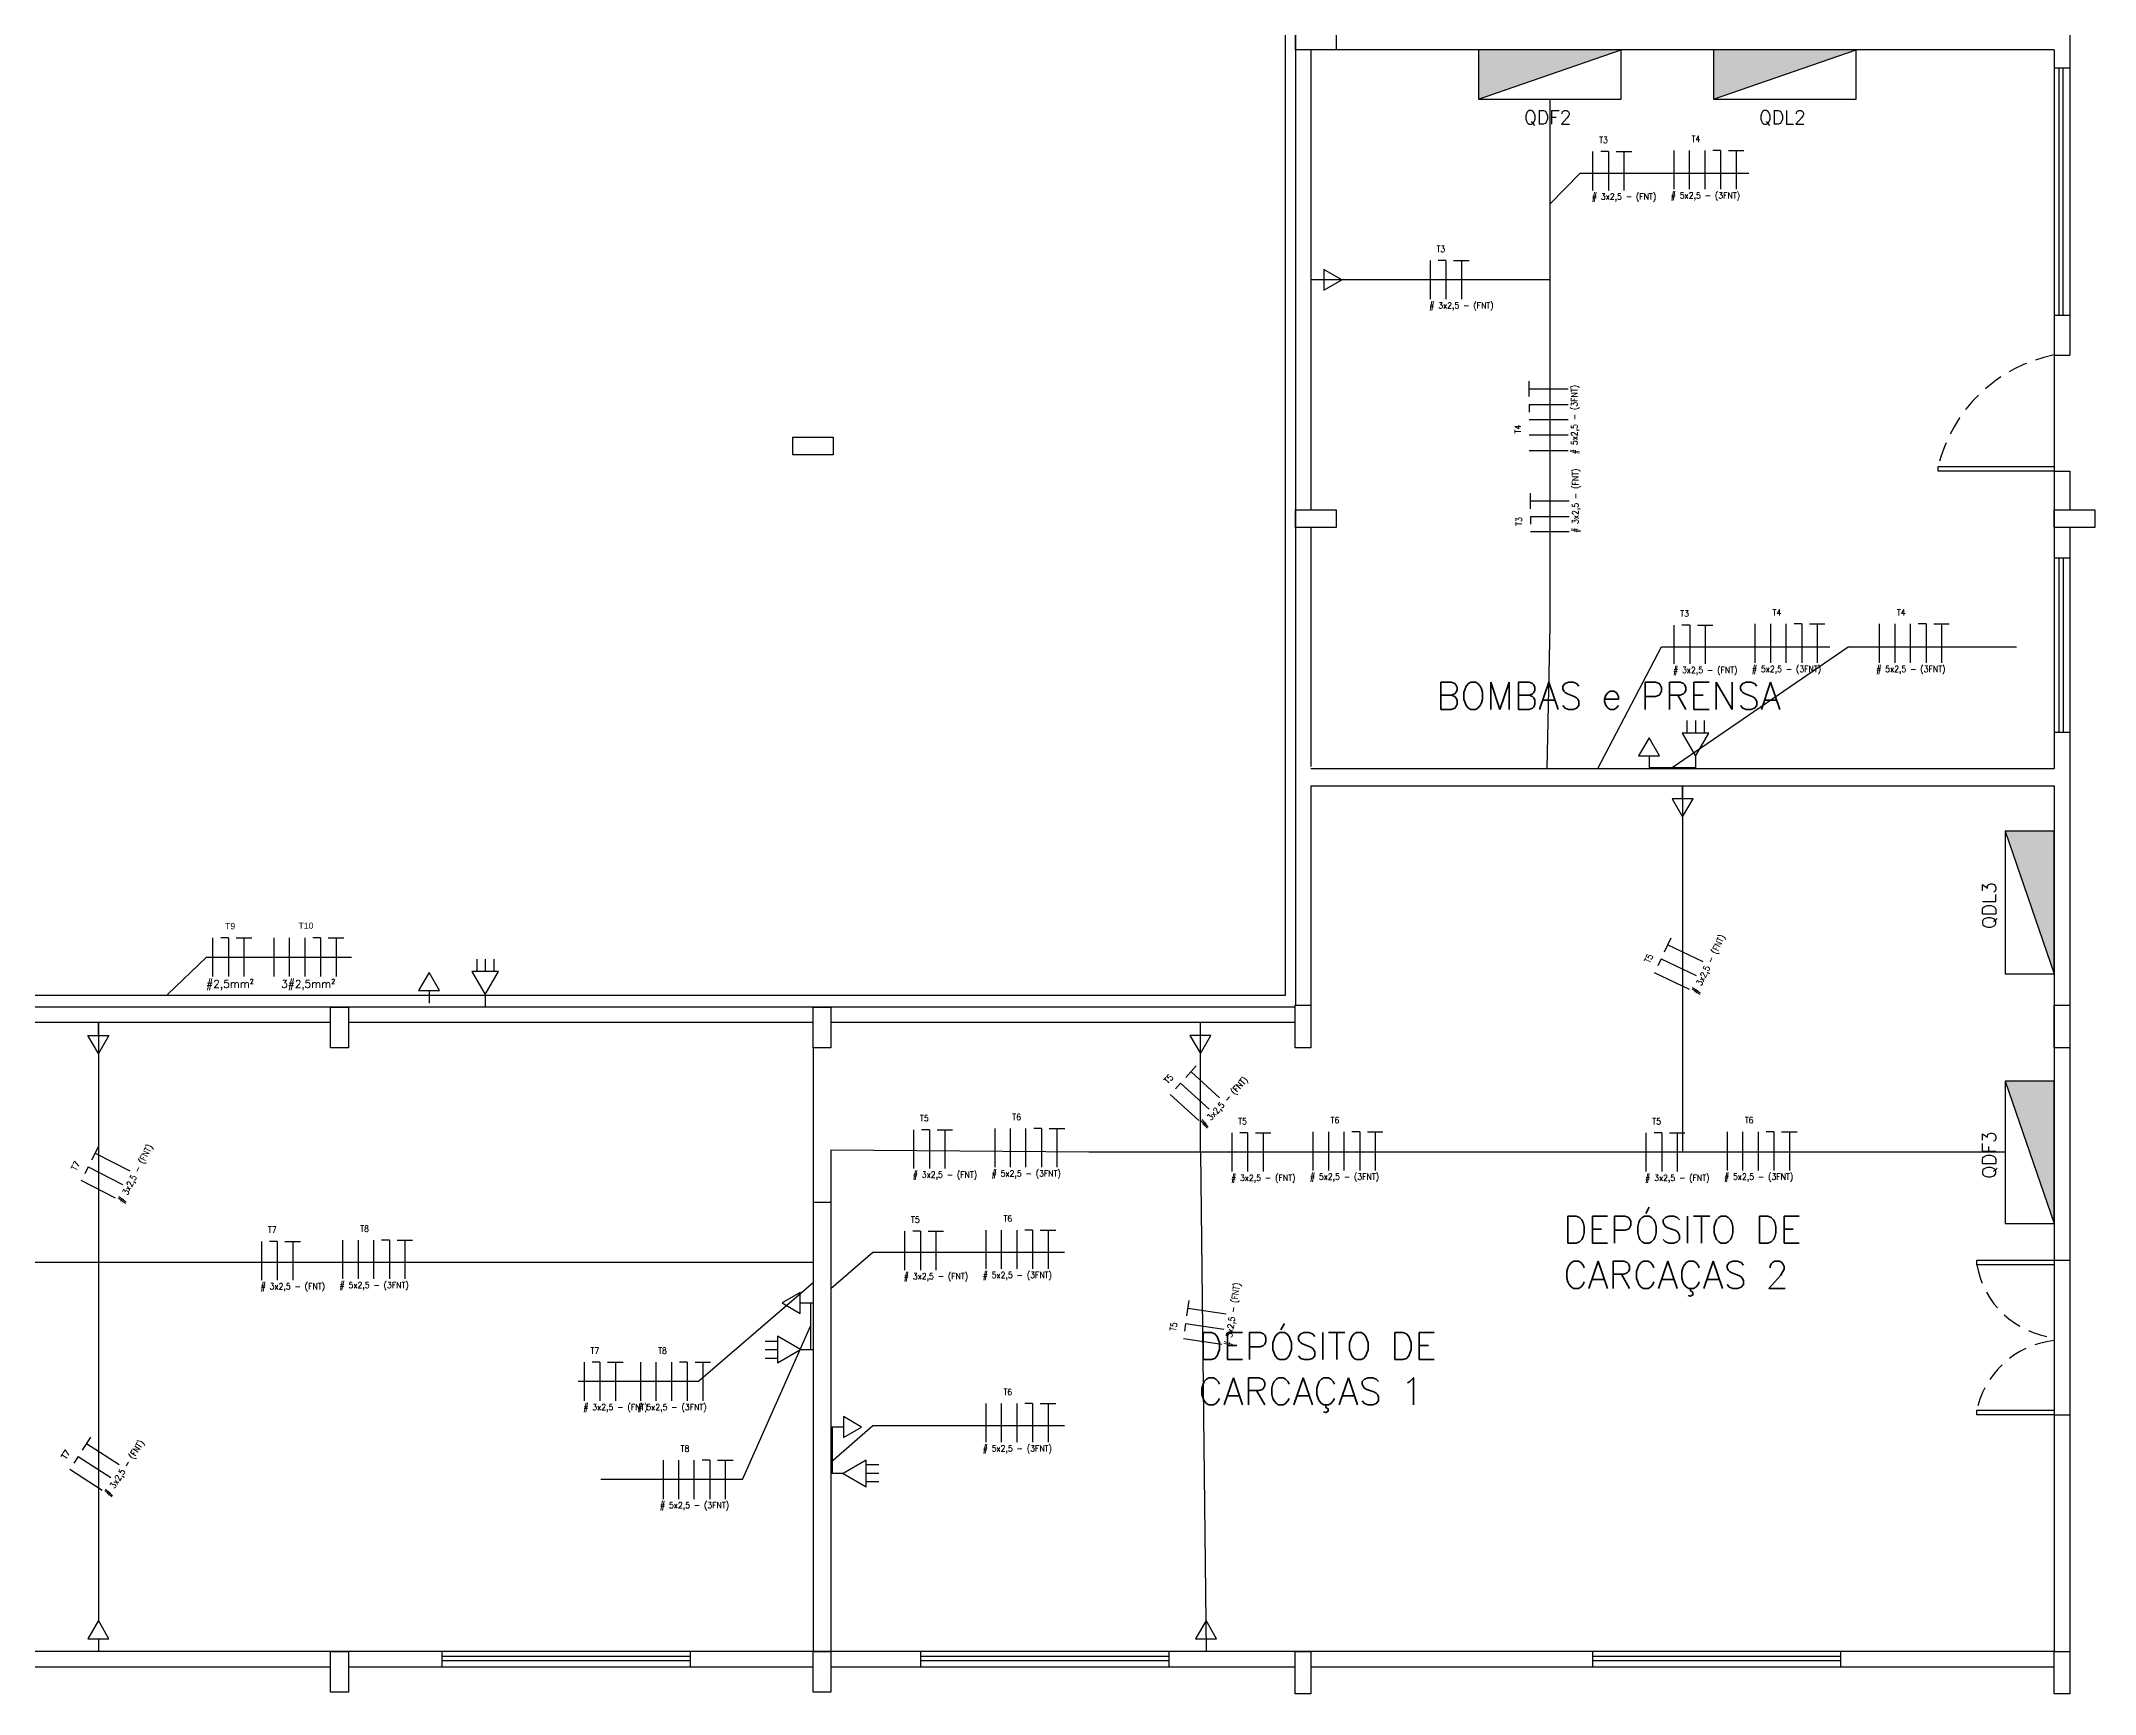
# Model space of a CAD drawing. Extents: x -543 to 641, y -146 to 322.
# Drawn here: x 383.95 to 410.47, y 79.1 to 100.45 of the extents above; entities that cross this region are included whole.
import ezdxf

# ---------------------------------------------------------------- set-up
doc = ezdxf.new("R2010")
doc.units = 0
doc.header["$MEASUREMENT"] = 0
doc.linetypes.add('DASHED2', pattern=[0.375, 0.25, -0.125])
for name, color, linetype in [('_ARQ', 5, 'Continuous'), ('_ARQ-TEXTO', 4, 'Continuous'), ('_COTAS', 4, 'Continuous'), ('_ELT-PONTO', 2, 'Continuous'), ('_ELT-PONTO-TEXTO', 4, 'Continuous'), ('_ELT_ELETRODUTOS', 6, 'Continuous'), ('ELET_FIAÇÃO', 1, 'Continuous')]:
    doc.layers.add(name, color=color, linetype=linetype)
doc.styles.add('textstyle3', font='romans')
doc.styles.add('textstyle4', font='arial.ttf')
doc.styles.add('textstyle6', font='Standard')
doc.styles.add('textstyle7', font='romans__.ttf')

# ---------------------------------------------------------------- blocks, each defined once
blk = doc.blocks.new('TOM_Trif_Baixa')
at = {"layer": '_ELT-PONTO'}
for p, q in [((-0.619, 0.111), (-0.459, 0.111)), ((-0.619, 0), (-0.459, 0)), ((-0.16, 0), (0, 0)), ((-0.619, -0.111), (-0.459, -0.111))]:
    blk.add_line(p, q, dxfattribs=at)
blk.add_lwpolyline([(-0.16, 0), (-0.459, 0.172), (-0.459, -0.172)], close=True, dxfattribs=at)
blk = doc.blocks.new('TOM_Monof_baixa')
at = {"layer": '_ELT-PONTO'}
for p, q in [((0.166, 0), (0, 0)), ((0.399, 0), (0.166, 0.135)), ((0.166, 0.135), (0.166, -0.135)), ((0.166, -0.135), (0.399, 0))]:
    blk.add_line(p, q, dxfattribs=at)
blk = doc.blocks.new('FIACAO_LAMP_FNT')
at = {"layer": 'ELET_FIAÇÃO', "color": 4, "linetype": 'Continuous'}
for p, q in [((0, -0.25), (0, 0.25)), ((0.2, 0.25), (0.1, 0.25)), ((0.2, 0.25), (0.2, -0.25)), ((0.3, 0.25), (0.5, 0.25)), ((0.4, 0.25), (0.4, -0.25))]:
    blk.add_line(p, q, dxfattribs=at)
at = {"layer": 'ELET_FIAÇÃO', "color": 4, "linetype": 'Continuous', "style": 'textstyle4'}
for tag, p in [('C', (0.079, 0.36)), ('B', (-0.014, -0.37))]:
    blk.add_attdef(tag, p, '', height=0.08, dxfattribs=at)
blk = doc.blocks.new('FIACAO_LAMP_ELETRO_3FNT')
at = {"layer": 'ELET_FIAÇÃO', "color": 4, "linetype": 'Continuous'}
for p, q in [((0, -0.25), (0, 0.25)), ((0.2, -0.25), (0.2, 0.25)), ((0.4, -0.25), (0.4, 0.25)), ((0.6, 0.25), (0.5, 0.25)), ((0.6, 0.25), (0.6, -0.25)), ((0.7, 0.25), (0.9, 0.25)), ((0.8, 0.25), (0.8, -0.25))]:
    blk.add_line(p, q, dxfattribs=at)
at = {"layer": 'ELET_FIAÇÃO', "color": 4, "linetype": 'Continuous', "style": 'textstyle4'}
for tag, p in [('C', (0.224, 0.36)), ('B', (-0.043, -0.37))]:
    blk.add_attdef(tag, p, '', height=0.08, dxfattribs=at)

msp = doc.modelspace()

# ---------------------------------------------------------------- hatches: boundary and pattern name
at = {"layer": '_ELT-PONTO', "linetype": 'Continuous', "transparency": 33554687}
for points in [[(402.509, 100.335), (402.509, 99.698), (404.349, 100.335)], [(405.543, 100.335), (405.543, 99.698), (407.383, 100.335)], [(409.943, 90.243), (409.307, 90.243), (409.943, 88.402)], [(409.943, 87.016), (409.307, 87.016), (409.943, 85.176)]]:
    msp.add_hatch(color=256, dxfattribs=at).paths.add_polyline_path(points, flags=0)

# ---------------------------------------------------------------- linework, layer by layer
at = {"layer": '_ARQ'}
for p, q in [((400.143, 126.481), (400.143, 87.995)), ((410.143, 101.058), (410.143, 96.394)), ((400.343, 100.335), (400.343, 94.394)), ((409.943, 100.335), (400.668, 100.335)), ((409.941, 100.104), (410.143, 100.104)), ((410.005, 96.904), (410.005, 100.101)), ((410.059, 96.904), (410.059, 100.101)), ((410.143, 96.904), (409.941, 96.904)), ((409.943, 94.894), (409.943, 91.052)), ((410.143, 94.894), (410.143, 94.394)), ((410.143, 94.165), (410.143, 79.447)), ((409.943, 93.773), (410.146, 93.773)), ((410.008, 91.519), (410.008, 93.77)), ((410.061, 91.519), (410.061, 93.77)), ((410.146, 91.519), (409.943, 91.519)), ((400.343, 91.052), (409.943, 91.052)), ((400.343, 90.829), (409.943, 90.829)), ((409.943, 90.829), (409.943, 79.647)), ((400.141, 87.972), (356.768, 87.972)), ((387.685, 87.772), (381.685, 87.772)), ((393.914, 87.772), (387.914, 87.772)), ((400.143, 87.772), (394.143, 87.772)), ((409.943, 84.703), (410.143, 84.703)), ((409.943, 82.703), (410.143, 82.703)), ((409.943, 79.647), (356.768, 79.647)), ((389.126, 79.447), (389.126, 79.65)), ((389.126, 79.585), (392.323, 79.585)), ((392.326, 79.65), (392.326, 79.447)), ((395.307, 79.447), (395.307, 79.65)), ((395.307, 79.585), (398.504, 79.585)), ((398.507, 79.65), (398.507, 79.447)), ((403.984, 79.447), (403.984, 79.65)), ((403.984, 79.585), (407.181, 79.585)), ((407.184, 79.65), (407.184, 79.447)), ((387.685, 79.447), (381.685, 79.447)), ((393.914, 79.447), (387.914, 79.447)), ((389.126, 79.532), (392.323, 79.532)), ((400.141, 79.447), (394.143, 79.447)), ((395.307, 79.532), (398.504, 79.532)), ((409.941, 79.447), (400.343, 79.447)), ((403.984, 79.532), (407.181, 79.532))]:
    msp.add_line(p, q, dxfattribs=at)
at = {"layer": '_ARQ', "linetype": 'Continuous'}
for p, q in [((409.943, 100.335), (409.943, 96.394)), ((409.943, 96.394), (409.943, 94.954)), ((409.943, 96.394), (410.143, 96.394)), ((409.943, 94.894), (410.143, 94.894)), ((400.343, 94.165), (400.343, 91.08)), ((400.343, 90.829), (400.343, 87.995)), ((393.914, 87.447), (393.914, 79.647)), ((394.143, 85.447), (393.914, 85.447)), ((394.143, 85.447), (394.143, 79.647)), ((409.943, 84.673), (409.943, 82.733))]:
    msp.add_line(p, q, dxfattribs=at)
at = {"layer": '_ARQ'}
for points in [[(400.143, 100.564), (400.668, 100.564), (400.668, 100.335), (400.143, 100.335)], [(393.652, 95.335), (394.176, 95.335), (394.176, 95.106), (393.652, 95.106)], [(400.143, 94.394), (400.668, 94.394), (400.668, 94.165), (400.143, 94.165)], [(409.943, 94.394), (410.468, 94.394), (410.468, 94.165), (409.943, 94.165)], [(387.914, 87.972), (387.914, 87.447), (387.685, 87.447), (387.685, 87.972)], [(394.143, 87.972), (394.143, 87.447), (393.914, 87.447), (393.914, 87.972)], [(387.914, 79.647), (387.914, 79.123), (387.685, 79.123), (387.685, 79.647)], [(394.143, 79.647), (394.143, 79.123), (393.914, 79.123), (393.914, 79.647)]]:
    msp.add_lwpolyline(points, close=True, dxfattribs=at)
at = {"layer": '_ARQ', "linetype": 'Continuous'}
for points in [[(409.943, 94.894), (408.443, 94.894), (408.443, 94.954), (409.943, 94.954)], [(400.343, 87.447), (400.141, 87.447), (400.141, 87.995), (400.343, 87.995)], [(410.143, 87.447), (409.941, 87.447), (409.941, 87.995), (410.143, 87.995)], [(409.943, 84.643), (408.943, 84.643), (408.943, 84.703), (409.943, 84.703)], [(409.943, 82.703), (408.943, 82.703), (408.943, 82.763), (409.943, 82.763)], [(400.343, 79.099), (400.141, 79.099), (400.141, 79.647), (400.343, 79.647)], [(410.143, 79.099), (409.941, 79.099), (409.941, 79.647), (410.143, 79.647)]]:
    msp.add_lwpolyline(points, close=True, dxfattribs=at)
at = {"layer": '_ARQ', "linetype": 'DASHED2'}
for centre, radius, start, end in [((410.317, 94.504), 1.927, 101.1833, 166.4784), ((410.064, 84.833), 1.136, 189.6213, 263.9217), ((410.056, 82.533), 1.136, 96.0783, 170.3787)]:
    msp.add_arc(centre, radius, start, end, dxfattribs=at)
at = {"layer": '_ELT-PONTO', "linetype": 'Continuous'}
for p, q in [((402.509, 99.698), (404.349, 100.335)), ((405.543, 99.698), (407.383, 100.335)), ((409.307, 90.243), (409.943, 88.402)), ((409.307, 87.016), (409.943, 85.176))]:
    msp.add_line(p, q, dxfattribs=at)
for points in [[(402.509, 100.335), (402.509, 99.698), (404.349, 99.698), (404.349, 100.335)], [(405.543, 100.335), (405.543, 99.698), (407.383, 99.698), (407.383, 100.335)], [(409.943, 90.243), (409.307, 90.243), (409.307, 88.402), (409.943, 88.402)], [(409.943, 87.016), (409.307, 87.016), (409.307, 85.176), (409.943, 85.176)]]:
    msp.add_lwpolyline(points, close=True, dxfattribs=at)
at = {"layer": '_ELT_ELETRODUTOS', "linetype": 'Continuous'}
for p, q in [((400.017, 88.125), (400.017, 122.941)), ((403.429, 99.698), (403.429, 96.985)), ((403.429, 98.341), (403.82, 98.741)), ((403.82, 98.741), (405.997, 98.741)), ((403.429, 97.365), (400.343, 97.365)), ((403.429, 96.985), (403.429, 92.896)), ((403.429, 92.896), (403.388, 91.052)), ((404.049, 91.052), (404.869, 92.625)), ((404.869, 92.625), (407.045, 92.625)), ((405.01, 91.067), (407.28, 92.625)), ((407.28, 92.625), (409.456, 92.625)), ((403.388, 91.052), (404.71, 91.052)), ((404.71, 91.067), (405.309, 91.067)), ((405.143, 90.829), (405.143, 86.096)), ((378.969, 88.125), (400.017, 88.125)), ((384.685, 87.772), (384.685, 80.046)), ((398.917, 86.096), (398.917, 87.772)), ((397.476, 86.096), (394.143, 86.123)), ((394.143, 86.123), (394.143, 82.547)), ((409.307, 86.096), (397.476, 86.096)), ((398.917, 86.096), (398.989, 79.647)), ((378.049, 84.675), (391.065, 84.675)), ((391.065, 84.675), (393.914, 84.675)), ((393.914, 84.675), (393.914, 84.148)), ((394.143, 84.335), (394.685, 84.805)), ((394.685, 84.805), (397.163, 84.805)), ((393.914, 84.411), (392.433, 83.134)), ((393.883, 84.148), (393.883, 83.549)), ((393.004, 81.867), (393.883, 83.848)), ((392.433, 83.134), (390.882, 83.134)), ((394.143, 82.095), (394.685, 82.565)), ((394.161, 82.547), (394.161, 81.948)), ((394.685, 82.565), (397.163, 82.565)), ((393.004, 81.867), (391.173, 81.867))]:
    msp.add_line(p, q, dxfattribs=at)
at = {"layer": 'ELET_FIAÇÃO', "color": 4, "linetype": 'Continuous'}
for p, q in [((386.165, 88.367), (386.165, 88.867)), ((386.365, 88.867), (386.265, 88.867)), ((386.365, 88.867), (386.365, 88.367)), ((386.465, 88.867), (386.665, 88.867)), ((386.565, 88.867), (386.565, 88.367)), ((386.954, 88.367), (386.954, 88.867)), ((387.154, 88.367), (387.154, 88.867)), ((387.354, 88.367), (387.354, 88.867)), ((387.554, 88.867), (387.454, 88.867)), ((387.554, 88.867), (387.554, 88.367)), ((387.654, 88.867), (387.854, 88.867)), ((387.754, 88.867), (387.754, 88.367))]:
    msp.add_line(p, q, dxfattribs=at)
at = {"layer": 'ELET_FIAÇÃO', "color": 7, "linetype": 'Continuous'}
for points in [[(386.082, 88.617), (385.576, 88.135)], [(386.082, 88.617), (387.953, 88.617)]]:
    msp.add_lwpolyline(points, dxfattribs=at)

# ---------------------------------------------------------------- block references
at = {"layer": '_COTAS', "linetype": 'Continuous'}
for name, p in [('TOM_Monof_baixa', (400.343, 97.365)), ('TOM_Trif_Baixa', (393.914, 83.547)), ('TOM_Monof_baixa', (394.143, 82.547))]:
    msp.add_blockref(name, p, dxfattribs=at)
for name, p, rotation in [('TOM_Trif_Baixa', (405.309, 91.052), 270), ('TOM_Monof_baixa', (404.71, 91.052), 89.99999999999999), ('TOM_Monof_baixa', (405.143, 90.829), 270), ('TOM_Trif_Baixa', (389.682, 87.972), 270), ('TOM_Monof_baixa', (388.956, 88.021), 89.99999999999999), ('TOM_Monof_baixa', (398.917, 87.772), 270), ('TOM_Monof_baixa', (393.914, 84.149), 180), ('TOM_Trif_Baixa', (394.143, 81.948), 180), ('TOM_Monof_baixa', (384.685, 79.647), 89.99999999999999), ('TOM_Monof_baixa', (398.989, 79.647), 89.99999999999999)]:
    msp.add_blockref(name, p, dxfattribs=dict(at, rotation=rotation))
at = {"layer": '_COTAS', "linetype": 'Continuous', "xscale": -1, "rotation": 90}
msp.add_blockref('TOM_Monof_baixa', (384.685, 87.772), dxfattribs=at)
at = {"layer": '_ELT_ELETRODUTOS', "linetype": 'Continuous'}
ref = msp.add_blockref('FIACAO_LAMP_FNT', (403.986, 98.771), dxfattribs=at)
ref.add_attrib('B', '# 3x2,5 - (FNT)', (403.972, 98.401), dxfattribs={"layer": 'ELET_FIAÇÃO', "color": 4, "linetype": 'Continuous', "height": 0.08, "style": 'textstyle6'})
ref.add_attrib('C', 'T3', (404.065, 99.131), dxfattribs={"layer": 'ELET_FIAÇÃO', "color": 4, "linetype": 'Continuous', "height": 0.08, "style": 'textstyle6'})
ref = msp.add_blockref('FIACAO_LAMP_ELETRO_3FNT', (405.034, 98.785), dxfattribs=at)
ref.add_attrib('C', 'T4', (405.258, 99.145), dxfattribs={"layer": 'ELET_FIAÇÃO', "color": 4, "linetype": 'Continuous', "height": 0.08, "style": 'textstyle6'})
ref.add_attrib('B', '# 5x2,5 - (3FNT)', (404.991, 98.415), dxfattribs={"layer": 'ELET_FIAÇÃO', "color": 4, "linetype": 'Continuous', "height": 0.08, "style": 'textstyle6'})
ref = msp.add_blockref('FIACAO_LAMP_FNT', (401.886, 97.365), dxfattribs=at)
ref.add_attrib('B', '# 3x2,5 - (FNT)', (401.872, 96.994), dxfattribs={"layer": 'ELET_FIAÇÃO', "color": 4, "linetype": 'Continuous', "height": 0.08, "style": 'textstyle6'})
ref.add_attrib('C', 'T3', (401.965, 97.724), dxfattribs={"layer": 'ELET_FIAÇÃO', "color": 4, "linetype": 'Continuous', "height": 0.08, "style": 'textstyle6'})
ref = msp.add_blockref('FIACAO_LAMP_ELETRO_3FNT', (403.414, 95.157), dxfattribs=dict(at, rotation=90))
ref.add_attrib('C', 'T4', (403.055, 95.381), dxfattribs={"layer": 'ELET_FIAÇÃO', "color": 4, "linetype": 'Continuous', "height": 0.08, "rotation": 90, "style": 'textstyle6'})
ref.add_attrib('B', '# 5x2,5 - (3FNT)', (403.785, 95.114), dxfattribs={"layer": 'ELET_FIAÇÃO', "color": 4, "linetype": 'Continuous', "height": 0.08, "rotation": 90, "style": 'textstyle6'})
ref = msp.add_blockref('FIACAO_LAMP_FNT', (403.429, 94.109), dxfattribs=dict(at, rotation=90))
ref.add_attrib('B', '# 3x2,5 - (FNT)', (403.799, 94.096), dxfattribs={"layer": 'ELET_FIAÇÃO', "color": 4, "linetype": 'Continuous', "height": 0.08, "rotation": 90, "style": 'textstyle6'})
ref.add_attrib('C', 'T3', (403.069, 94.188), dxfattribs={"layer": 'ELET_FIAÇÃO', "color": 4, "linetype": 'Continuous', "height": 0.08, "rotation": 90, "style": 'textstyle6'})
ref = msp.add_blockref('FIACAO_LAMP_FNT', (405.035, 92.655), dxfattribs=at)
ref.add_attrib('B', '# 3x2,5 - (FNT)', (405.021, 92.285), dxfattribs={"layer": 'ELET_FIAÇÃO', "color": 4, "linetype": 'Continuous', "height": 0.08, "style": 'textstyle6'})
ref.add_attrib('C', 'T3', (405.113, 93.015), dxfattribs={"layer": 'ELET_FIAÇÃO', "color": 4, "linetype": 'Continuous', "height": 0.08, "style": 'textstyle6'})
ref = msp.add_blockref('FIACAO_LAMP_ELETRO_3FNT', (406.082, 92.67), dxfattribs=at)
ref.add_attrib('C', 'T4', (406.306, 93.029), dxfattribs={"layer": 'ELET_FIAÇÃO', "color": 4, "linetype": 'Continuous', "height": 0.08, "style": 'textstyle6'})
ref.add_attrib('B', '# 5x2,5 - (3FNT)', (406.039, 92.299), dxfattribs={"layer": 'ELET_FIAÇÃO', "color": 4, "linetype": 'Continuous', "height": 0.08, "style": 'textstyle6'})
ref = msp.add_blockref('FIACAO_LAMP_ELETRO_3FNT', (407.687, 92.67), dxfattribs=at)
ref.add_attrib('C', 'T4', (407.911, 93.029), dxfattribs={"layer": 'ELET_FIAÇÃO', "color": 4, "linetype": 'Continuous', "height": 0.08, "style": 'textstyle6'})
ref.add_attrib('B', '# 5x2,5 - (3FNT)', (407.644, 92.299), dxfattribs={"layer": 'ELET_FIAÇÃO', "color": 4, "linetype": 'Continuous', "height": 0.08, "style": 'textstyle6'})
ref = msp.add_blockref('FIACAO_LAMP_FNT', (405.008, 88.306), dxfattribs=dict(at, rotation=64.50661795619068))
ref.add_attrib('B', '# 3x2,5 - (FNT)', (405.336, 88.134), dxfattribs={"layer": 'ELET_FIAÇÃO', "color": 4, "linetype": 'Continuous', "height": 0.08, "rotation": 64.5066, "style": 'textstyle6'})
ref.add_attrib('C', 'T5', (404.717, 88.532), dxfattribs={"layer": 'ELET_FIAÇÃO', "color": 4, "linetype": 'Continuous', "height": 0.08, "rotation": 64.5066, "style": 'textstyle6'})
ref = msp.add_blockref('FIACAO_LAMP_FNT', (398.71, 86.673), dxfattribs=dict(at, rotation=47.57373214578203))
ref.add_attrib('B', '# 3x2,5 - (FNT)', (398.974, 86.414), dxfattribs={"layer": 'ELET_FIAÇÃO', "color": 4, "linetype": 'Continuous', "height": 0.08, "rotation": 47.5737, "style": 'textstyle6'})
ref.add_attrib('C', 'T5', (398.498, 86.974), dxfattribs={"layer": 'ELET_FIAÇÃO', "color": 4, "linetype": 'Continuous', "height": 0.08, "rotation": 47.5737, "style": 'textstyle6'})
ref = msp.add_blockref('FIACAO_LAMP_FNT', (395.216, 86.137), dxfattribs=at)
ref.add_attrib('B', '# 3x2,5 - (FNT)', (395.203, 85.767), dxfattribs={"layer": 'ELET_FIAÇÃO', "color": 4, "linetype": 'Continuous', "height": 0.08, "style": 'textstyle6'})
ref.add_attrib('C', 'T5', (395.295, 86.497), dxfattribs={"layer": 'ELET_FIAÇÃO', "color": 4, "linetype": 'Continuous', "height": 0.08, "style": 'textstyle6'})
ref = msp.add_blockref('FIACAO_LAMP_ELETRO_3FNT', (396.264, 86.152), dxfattribs=at)
ref.add_attrib('C', 'T6', (396.488, 86.512), dxfattribs={"layer": 'ELET_FIAÇÃO', "color": 4, "linetype": 'Continuous', "height": 0.08, "style": 'textstyle6'})
ref.add_attrib('B', '# 5x2,5 - (3FNT)', (396.221, 85.782), dxfattribs={"layer": 'ELET_FIAÇÃO', "color": 4, "linetype": 'Continuous', "height": 0.08, "style": 'textstyle6'})
ref = msp.add_blockref('FIACAO_LAMP_FNT', (399.326, 86.096), dxfattribs=at)
ref.add_attrib('B', '# 3x2,5 - (FNT)', (399.312, 85.726), dxfattribs={"layer": 'ELET_FIAÇÃO', "color": 4, "linetype": 'Continuous', "height": 0.08, "style": 'textstyle6'})
ref.add_attrib('C', 'T5', (399.405, 86.456), dxfattribs={"layer": 'ELET_FIAÇÃO', "color": 4, "linetype": 'Continuous', "height": 0.08, "style": 'textstyle6'})
ref = msp.add_blockref('FIACAO_LAMP_ELETRO_3FNT', (400.374, 86.111), dxfattribs=at)
ref.add_attrib('C', 'T6', (400.598, 86.471), dxfattribs={"layer": 'ELET_FIAÇÃO', "color": 4, "linetype": 'Continuous', "height": 0.08, "style": 'textstyle6'})
ref.add_attrib('B', '# 5x2,5 - (3FNT)', (400.331, 85.741), dxfattribs={"layer": 'ELET_FIAÇÃO', "color": 4, "linetype": 'Continuous', "height": 0.08, "style": 'textstyle6'})
ref = msp.add_blockref('FIACAO_LAMP_FNT', (404.674, 86.096), dxfattribs=at)
ref.add_attrib('B', '# 3x2,5 - (FNT)', (404.66, 85.726), dxfattribs={"layer": 'ELET_FIAÇÃO', "color": 4, "linetype": 'Continuous', "height": 0.08, "style": 'textstyle6'})
ref.add_attrib('C', 'T5', (404.753, 86.456), dxfattribs={"layer": 'ELET_FIAÇÃO', "color": 4, "linetype": 'Continuous', "height": 0.08, "style": 'textstyle6'})
ref = msp.add_blockref('FIACAO_LAMP_ELETRO_3FNT', (405.722, 86.111), dxfattribs=at)
ref.add_attrib('C', 'T6', (405.946, 86.471), dxfattribs={"layer": 'ELET_FIAÇÃO', "color": 4, "linetype": 'Continuous', "height": 0.08, "style": 'textstyle6'})
ref.add_attrib('B', '# 5x2,5 - (3FNT)', (405.679, 85.741), dxfattribs={"layer": 'ELET_FIAÇÃO', "color": 4, "linetype": 'Continuous', "height": 0.08, "style": 'textstyle6'})
ref = msp.add_blockref('FIACAO_LAMP_FNT', (384.685, 85.616), dxfattribs=dict(at, rotation=62.77172013188693))
ref.add_attrib('B', '# 3x2,5 - (FNT)', (385.008, 85.434), dxfattribs={"layer": 'ELET_FIAÇÃO', "color": 4, "linetype": 'Continuous', "height": 0.08, "rotation": 62.7717, "style": 'textstyle6'})
ref.add_attrib('C', 'T7', (384.401, 85.851), dxfattribs={"layer": 'ELET_FIAÇÃO', "color": 4, "linetype": 'Continuous', "height": 0.08, "rotation": 62.7717, "style": 'textstyle6'})
ref = msp.add_blockref('FIACAO_LAMP_ELETRO_3FNT', (387.843, 84.71), dxfattribs=at)
ref.add_attrib('C', 'T8', (388.067, 85.07), dxfattribs={"layer": 'ELET_FIAÇÃO', "color": 4, "linetype": 'Continuous', "height": 0.08, "style": 'textstyle6'})
ref.add_attrib('B', '# 5x2,5 - (3FNT)', (387.8, 84.34), dxfattribs={"layer": 'ELET_FIAÇÃO', "color": 4, "linetype": 'Continuous', "height": 0.08, "style": 'textstyle6'})
ref = msp.add_blockref('FIACAO_LAMP_FNT', (395.101, 84.825), dxfattribs=at)
ref.add_attrib('B', '# 3x2,5 - (FNT)', (395.087, 84.455), dxfattribs={"layer": 'ELET_FIAÇÃO', "color": 4, "linetype": 'Continuous', "height": 0.08, "style": 'textstyle6'})
ref.add_attrib('C', 'T5', (395.18, 85.185), dxfattribs={"layer": 'ELET_FIAÇÃO', "color": 4, "linetype": 'Continuous', "height": 0.08, "style": 'textstyle6'})
ref = msp.add_blockref('FIACAO_LAMP_ELETRO_3FNT', (396.149, 84.84), dxfattribs=at)
ref.add_attrib('C', 'T6', (396.373, 85.2), dxfattribs={"layer": 'ELET_FIAÇÃO', "color": 4, "linetype": 'Continuous', "height": 0.08, "style": 'textstyle6'})
ref.add_attrib('B', '# 5x2,5 - (3FNT)', (396.106, 84.47), dxfattribs={"layer": 'ELET_FIAÇÃO', "color": 4, "linetype": 'Continuous', "height": 0.08, "style": 'textstyle6'})
ref = msp.add_blockref('FIACAO_LAMP_FNT', (386.795, 84.695), dxfattribs=at)
ref.add_attrib('B', '# 3x2,5 - (FNT)', (386.781, 84.325), dxfattribs={"layer": 'ELET_FIAÇÃO', "color": 4, "linetype": 'Continuous', "height": 0.08, "style": 'textstyle6'})
ref.add_attrib('C', 'T7', (386.874, 85.055), dxfattribs={"layer": 'ELET_FIAÇÃO', "color": 4, "linetype": 'Continuous', "height": 0.08, "style": 'textstyle6'})
ref = msp.add_blockref('FIACAO_LAMP_FNT', (398.944, 83.651), dxfattribs=dict(at, rotation=81.58408697913431))
ref.add_attrib('B', '# 3x2,5 - (FNT)', (399.308, 83.583), dxfattribs={"layer": 'ELET_FIAÇÃO', "color": 4, "linetype": 'Continuous', "height": 0.08, "rotation": 81.5841, "style": 'textstyle6'})
ref.add_attrib('C', 'T5', (398.6, 83.782), dxfattribs={"layer": 'ELET_FIAÇÃO', "color": 4, "linetype": 'Continuous', "height": 0.08, "rotation": 81.5841, "style": 'textstyle6'})
ref = msp.add_blockref('FIACAO_LAMP_FNT', (390.962, 83.134), dxfattribs=at)
ref.add_attrib('B', '# 3x2,5 - (FNT)', (390.948, 82.764), dxfattribs={"layer": 'ELET_FIAÇÃO', "color": 4, "linetype": 'Continuous', "height": 0.08, "style": 'textstyle6'})
ref.add_attrib('C', 'T7', (391.041, 83.494), dxfattribs={"layer": 'ELET_FIAÇÃO', "color": 4, "linetype": 'Continuous', "height": 0.08, "style": 'textstyle6'})
ref = msp.add_blockref('FIACAO_LAMP_ELETRO_3FNT', (391.69, 83.134), dxfattribs=at)
ref.add_attrib('C', 'T8', (391.914, 83.494), dxfattribs={"layer": 'ELET_FIAÇÃO', "color": 4, "linetype": 'Continuous', "height": 0.08, "style": 'textstyle6'})
ref.add_attrib('B', '# 5x2,5 - (3FNT)', (391.647, 82.764), dxfattribs={"layer": 'ELET_FIAÇÃO', "color": 4, "linetype": 'Continuous', "height": 0.08, "style": 'textstyle6'})
ref = msp.add_blockref('FIACAO_LAMP_ELETRO_3FNT', (396.149, 82.6), dxfattribs=at)
ref.add_attrib('C', 'T6', (396.373, 82.96), dxfattribs={"layer": 'ELET_FIAÇÃO', "color": 4, "linetype": 'Continuous', "height": 0.08, "style": 'textstyle6'})
ref.add_attrib('B', '# 5x2,5 - (3FNT)', (396.106, 82.23), dxfattribs={"layer": 'ELET_FIAÇÃO', "color": 4, "linetype": 'Continuous', "height": 0.08, "style": 'textstyle6'})
ref = msp.add_blockref('FIACAO_LAMP_FNT', (384.526, 81.861), dxfattribs=dict(at, rotation=57.14201556170492))
ref.add_attrib('B', '# 3x2,5 - (FNT)', (384.83, 81.648), dxfattribs={"layer": 'ELET_FIAÇÃO', "color": 4, "linetype": 'Continuous', "height": 0.08, "rotation": 57.142, "style": 'textstyle6'})
ref.add_attrib('C', 'T7', (384.267, 82.122), dxfattribs={"layer": 'ELET_FIAÇÃO', "color": 4, "linetype": 'Continuous', "height": 0.08, "rotation": 57.142, "style": 'textstyle6'})
ref = msp.add_blockref('FIACAO_LAMP_ELETRO_3FNT', (391.981, 81.867), dxfattribs=at)
ref.add_attrib('C', 'T8', (392.205, 82.227), dxfattribs={"layer": 'ELET_FIAÇÃO', "color": 4, "linetype": 'Continuous', "height": 0.08, "style": 'textstyle6'})
ref.add_attrib('B', '# 5x2,5 - (3FNT)', (391.938, 81.497), dxfattribs={"layer": 'ELET_FIAÇÃO', "color": 4, "linetype": 'Continuous', "height": 0.08, "style": 'textstyle6'})

# ---------------------------------------------------------------- texts
at = {"layer": '_ARQ-TEXTO', "style": 'textstyle3'}
msp.add_text('BOMBAS e PRENSA', height=0.35, dxfattribs=at).set_placement((401.96, 91.817))
at = {"layer": '_ARQ-TEXTO', "linetype": 'Continuous', "char_height": 0.35, "attachment_point": 1, "style": 'textstyle7'}
for s, insert, width in [('DEPÓSITO DE \\PCARCAÇAS 2', (403.603, 85.271), 7.0685), ('DEPÓSITO DE \\PCARCAÇAS 1', (398.892, 83.767), 6.968)]:
    msp.add_mtext(s, dxfattribs=dict(at, insert=insert, width=width))
at = {"layer": '_ELT-PONTO-TEXTO', "style": 'textstyle3'}
for s, height, p in [('QDF2', 0.176, (403.096, 99.375)), ('QDL2', 0.176, (406.13, 99.375)), ('#2,5mm²', 0.1, (386.079, 88.221)), ('3#2,5mm²', 0.1, (387.045, 88.221))]:
    msp.add_text(s, height=height, dxfattribs=at).set_placement(p)
for s, p in [('QDL3', (409.19, 88.981)), ('QDF3', (409.19, 85.755))]:
    msp.add_text(s, height=0.176, rotation=90, dxfattribs=at).set_placement(p)
at = {"layer": 'ELET_FIAÇÃO', "color": 4, "linetype": 'Continuous', "style": 'textstyle4'}
for tag, p in [('T9', (386.321, 88.977)), ('T10', (387.27, 88.983))]:
    msp.add_attdef(tag, p, '', height=0.08, dxfattribs=at)

doc.saveas('drawing.dxf')
